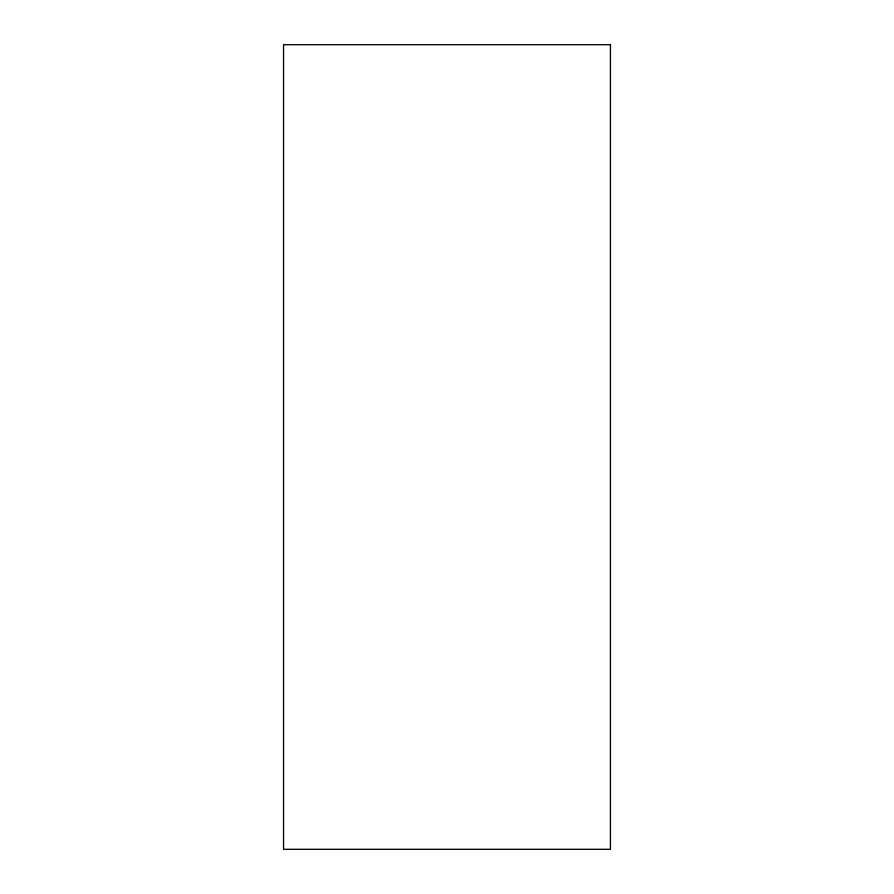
<?xml version="1.0" encoding="UTF-8"?>
<svg xmlns="http://www.w3.org/2000/svg" width="894" height="894" viewBox="0 0 894 894"><rect width="100%" height="100%" fill="white"/><g stroke="black" fill="none" stroke-linecap="round" stroke-linejoin="round"><path stroke-width="1.34" d="M610.434 44.7L283.566 44.7L283.566 849.3L610.434 849.3L610.434 44.7"/></g></svg>
